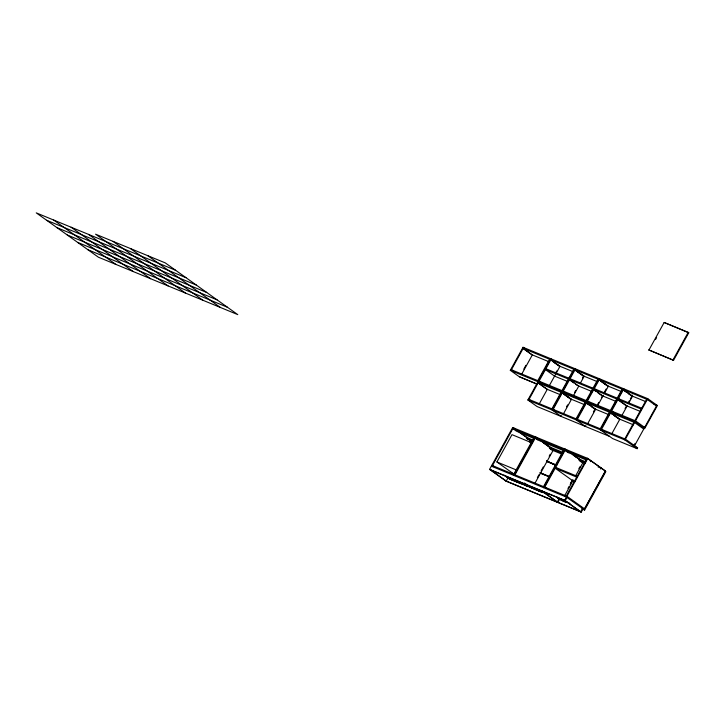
<?xml version="1.0" encoding="UTF-8"?>
<svg xmlns="http://www.w3.org/2000/svg" width="725" height="725" viewBox="0 0 725 725"><rect width="100%" height="100%" fill="white"/><g stroke="black" fill="none" stroke-linecap="round" stroke-linejoin="round"><path stroke-width="1.09" d="M510.309 370.33L523.024 347.293L647.76 398.678L657.385 405.565L644.715 428.511L635.046 421.714L510.309 370.33L519.453 376.855L536.872 384.032M523.794 369.143L525.906 365.318M521.61 374.345L532.34 354.906L523.196 348.381L511.388 369.768L514.134 371.717M537.805 380.643L549.604 359.265M583.027 508.914L581.251 512.131L506.168 481.201L489.593 469.374L512.693 427.523L587.785 458.454L605.457 471.06L584.123 509.702L582.048 508.733M609.58 436.396L537.035 406.517L527.891 399.992L550.692 358.694L552.522 359.999M513.055 473.47L496.906 461.952L511.977 434.647L531.67 442.757M555.676 372.895L556.737 370.983M539.192 403.988L547.284 389.334L538.149 382.809L528.978 399.421L531.715 401.378M549.269 385.736L559.999 366.297L550.864 359.781L539.056 381.16L540.886 382.465M532.558 442.051L526.885 438.607L527.338 437.782L533.41 440.283M529.921 442.332L530.99 440.392M513.699 474.349L534.579 436.541L536.4 437.846M513.871 475.437L535.204 436.794M551.906 408.873L561.068 392.261M561.984 390.603L573.792 369.224M561.667 415.652L561.213 416.476L552.078 409.951L574.871 368.653L576.701 369.958M566.524 406.852L567.603 404.903M574.581 392.415L575.641 390.503M582.501 378.069L583.562 376.003L576.248 370.783M563.379 413.948L571.472 399.294L562.328 392.778L553.157 409.389L554.987 410.685M572.913 396.675L578.822 385.981M580.426 383.063L584.187 376.257L575.043 369.741L563.243 391.119L565.065 392.424M562.219 454.267L553.048 450.488L549.387 447.878L549.849 447.053L563.098 452.509M537.397 477.603L538.956 474.766M541.158 470.788L543.27 466.963M549.178 456.261L550.202 454.249M534.769 483.593L553.501 449.663M576.085 418.833L585.256 402.221M586.162 400.562L597.971 379.184M577.336 419.349L586.507 402.737L595.651 409.253L587.558 423.917M543.496 486.62L564.367 448.811L567.113 450.769M543.668 487.707L564.993 449.065M586.253 459.94L568.817 452.763L569.279 451.938M585.854 425.611L585.392 426.436L576.257 419.911L599.049 378.613L601.795 380.571M593.403 411.927L594.482 409.978M597.708 404.287L598.768 402.375M601.406 397.59L602.457 395.678M604.043 392.814L606.154 388.99M597.636 405.656L603.399 395.216M604.614 393.022L608.366 386.217L599.222 379.701L587.422 401.079L590.159 403.037M584.885 463.601L579.184 460.148L579.638 459.324L585.791 461.861M557.733 501.292L559.066 498.882M559.691 499.144L557.915 502.353L542.436 491.314M600.264 428.792L609.435 412.181L612.181 414.138M610.35 410.531L622.15 389.144M570.774 482.986L572.36 480.122M567.983 488.433L569.071 486.466M570.158 484.49L572.496 480.095M578.858 468.74L579.946 466.764M564.558 495.864L573.312 480.013M575.804 475.509L583.29 461.934M601.523 429.309L610.686 412.697L619.83 419.213L611.737 433.876M566.279 496.009L587.15 458.2L605.457 471.06M581.251 512.131L564.675 500.304L587.785 458.454M567.004 497.486L565.228 500.694L490.136 469.764M648.957 350.003L664.163 322.471L688.197 332.376L688.75 332.766L673.552 360.298L648.957 350.003L673.552 360.298M655.482 339.581L656.569 337.614M590.358 461.635L590.812 460.81M625.059 408.51L626.645 405.638M628.222 402.774L629.282 400.862M630.333 398.949L632.445 395.125M621.814 415.624L627.179 405.9M628.793 402.982L632.544 396.185L623.409 389.66L611.601 411.048L614.347 412.996M600.717 469.021L601.17 468.196L598.098 466.927M582.483 508.524L580.707 511.741L505.615 480.811M584.105 509.584L605.312 471.168L605.855 471.567L584.658 509.974L582.592 509.122M624.796 438.897L633.967 422.285M634.873 420.636L646.682 399.248M528.353 399.167L625.421 439.151L637.61 447.851L637.157 448.675L624.968 439.984L647.76 398.678M672.999 359.908L688.197 332.376M635.018 443.464L633.94 445.413L634.565 445.676L656.904 405.202M688.75 332.766L664.163 322.471M653.841 403.943L655.88 404.777M548.109 361.394L531.715 354.643L522.571 348.118L647.307 399.511L656.451 406.027M573.484 371.853L558.748 365.781L553.266 361.866M582.927 375.74L596.657 381.395M621.842 391.772L607.115 385.7L600.717 381.142M645.205 401.396L631.294 395.669L628.548 393.711M568.826 378.214L545.898 368.771L547.728 370.076M570.077 378.731L593.005 388.174M594.264 388.691L617.183 398.134M641.716 408.238L618.443 398.65L620.274 399.955M568.373 379.039L545.445 369.596L554.58 376.121L567.086 381.268M592.552 388.999L569.623 379.556L578.768 386.081L592.316 391.663M641.263 409.072L617.981 399.484L627.125 406L640.284 411.419M615.452 401.188L602.946 396.04L593.802 389.515L616.73 398.968L625.874 405.483M510.763 369.505L635.508 420.89L644.643 427.415L644.018 427.152M537.515 382.555L634.592 422.539L643.737 429.064M536.428 383.897L519.571 376.792M560.769 394.889L546.659 389.071L539.346 383.86M584.948 404.849L570.213 398.777L563.814 394.21M609.127 414.809L594.391 408.737L591.654 406.779M633.514 424.85L618.579 418.697L614.002 415.443M527.891 399.992L624.968 439.984M634.547 446.582L637.61 447.851M637.157 448.675L612.625 438.571L600.436 429.88L623.237 388.573L625.974 390.53M175.622 270.28L36.25 212.869L98.41 257.212L237.782 314.623L165.264 262.894L95.573 234.184L168.1 285.922M46.608 220.264L185.981 277.675M56.967 227.65L196.339 285.061M67.325 235.036L206.707 292.456M77.693 242.431L217.065 299.842M88.051 249.817L227.423 307.237M586.697 459.025L565.165 450.153L568.817 452.763M533.727 438.308L516.517 431.221L512.865 428.611L534.117 437.365L537.778 439.975M563.488 450.569L539.028 440.492L535.376 437.882L563.914 449.636L567.566 452.246M526.885 438.607L532.957 441.108M549.387 447.878L562.636 453.333M579.184 460.148L585.338 462.686M556.746 465.251L546.532 461.046L555.25 464.798M555.622 465.015L546.433 461.227L555.151 464.979M577.173 476.28L555.64 467.407L557.407 468.667M576.719 477.104L555.187 468.232L572.859 480.838L574.907 481.681M540.098 472.7L549.296 476.488M539.998 472.881L549.188 476.669M540.551 473.271L544.638 474.957M546.677 475.799L548.716 476.642M496.906 461.952L516.599 470.063M512.213 473.18L514.732 474.213M491.822 465.332L566.905 496.272L584.577 508.877L583.951 508.615M489.593 469.374L564.675 500.304M507.391 477.594L548.064 494.35M557.452 498.22L569.968 503.368M508.986 478.418L543.397 492.592M559.038 499.036L566.343 502.044M510.065 479.189L520.342 483.312M522.372 484.155L528.48 486.665M534.624 489.312L542.898 492.61M561.458 500.25L565.572 501.945M509.702 479.098L522.924 484.545M525.978 485.795L528.008 486.638M533.237 488.795L535.277 489.629M538.34 490.897L540.388 491.731M563.035 501.066L565.092 501.918M623.69 390.05L631.919 395.923M623.98 390.449L626.726 392.406M600.427 380.743L607.74 385.963M575.614 370.529L582.012 375.088M595.171 389.343L597.001 390.648M593.467 389.651L596.204 391.609M598.034 392.914L601.687 395.524M552.06 360.823L559.374 366.043M570.194 380.344L573.856 382.954M575.677 384.259L577.508 385.564M523.024 347.293L525.77 349.251M611.891 413.739L619.204 418.959M586.797 403.127L595.026 409M587.078 403.526L589.824 405.474M563.524 393.82L570.838 399.04M602.43 429.961L604.26 431.266M567.448 450.633L565.618 449.328L544.747 487.137L546.514 488.396M570.04 452.482L580.643 460.04M572.949 454.738L581.785 461.046M573.203 455.11L576.737 457.638M578.387 458.807L580.272 460.157M579.755 460.937L581.586 462.242M537.66 438.362L535.829 437.057L514.958 474.866L516.726 476.126M540.252 440.211L550.855 447.769M543.152 442.468L550.221 447.515M543.415 442.839L550.483 447.887M549.967 448.666L551.788 449.971M515.149 429.091L513.318 427.786L492.447 465.595L495.103 467.489M518.62 431.565L530.111 439.758M512.693 427.523L514.46 428.783M519.762 432.571L527.718 438.244M584.658 509.974L566.452 497.096L491.369 466.166L491.912 466.556M564.603 500.44L580.082 511.478M556.918 497.16L562.002 500.64M541.811 491.052L557.289 502.09M531.525 487.925L532.213 488.369M524.474 482.995L531.543 488.043M504.373 475.256L508.017 477.857L506.249 481.065L490.771 470.027M505.506 476.252L509.041 478.772M147.846 255.717L220.364 307.445M130.418 248.539L202.937 300.268M113 241.362L185.518 293.09M88.513 234.402L150.673 278.744M71.095 227.224L133.255 271.567M53.668 220.047L115.828 264.389"/></g></svg>
